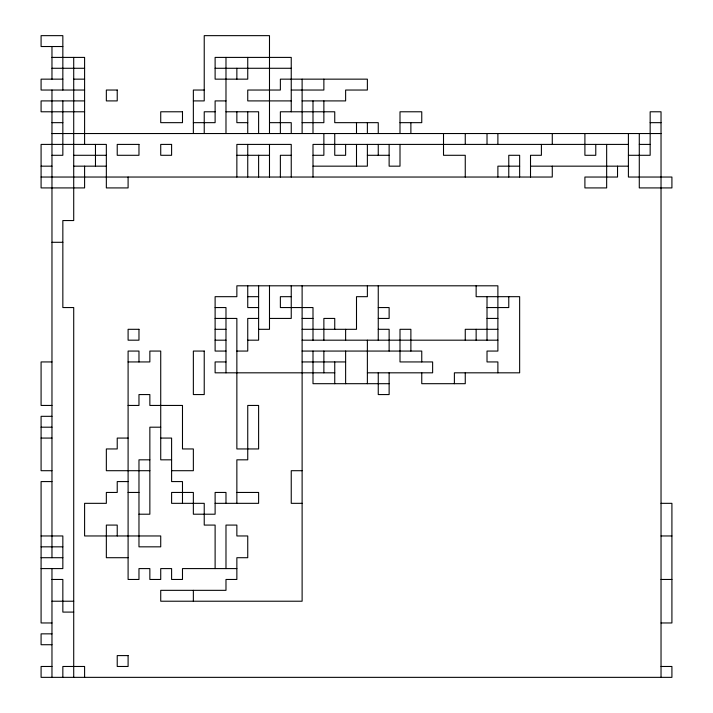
<?xml version="1.0" encoding="UTF-8"?>
<svg xmlns="http://www.w3.org/2000/svg" width="713" height="713" viewBox="0 0 713 713"><rect width="100%" height="100%" fill="white"/><g stroke="black" fill="none" stroke-linecap="round" stroke-linejoin="round"><path stroke-width="1.07" d="M62.842 46.523L41.087 46.523L41.087 35.65L62.842 35.65L62.842 90.034M51.969 57.405L84.597 57.405L84.597 144.409M51.969 68.279L84.597 68.279M215.112 68.279L291.243 68.279M62.842 79.152L41.087 79.152L41.087 90.034L84.597 90.034M73.715 79.152L84.597 79.152M204.23 90.034L193.357 90.034L193.357 133.536M291.243 90.034L323.871 90.034L323.871 79.152M84.597 100.907L41.087 100.907L41.087 111.781L84.597 111.781M193.357 100.907L204.23 100.907L204.23 35.65L269.487 35.65L269.487 133.536M225.985 100.907L215.112 100.907L215.112 122.663L193.357 122.663M291.243 100.907L247.741 100.907L247.741 90.034L280.369 90.034L280.369 79.152L367.373 79.152L367.373 90.034L345.627 90.034L345.627 100.907L302.116 100.907M215.112 111.781L204.23 111.781L204.23 133.536M225.985 111.781L258.614 111.781L258.614 133.536M51.969 122.663L62.842 122.663M247.741 122.663L236.859 122.663L236.859 111.781M269.487 122.663L291.243 122.663L291.243 133.536M302.116 122.663L323.871 122.663L323.871 100.907M400.002 122.663L421.757 122.663L421.757 111.781L400.002 111.781L400.002 133.536M650.158 122.663L661.031 122.663M51.969 133.536L661.031 133.536M628.403 144.409L312.998 144.409L312.998 177.038M639.285 144.409L650.158 144.409M51.969 155.291L62.842 155.291L62.842 100.907M73.715 155.291L106.344 155.291M236.859 155.291L269.487 155.291M291.243 155.291L280.369 155.291L280.369 177.038M312.998 155.291L323.871 155.291L323.871 133.536M367.373 155.291L389.129 155.291M628.403 155.291L650.158 155.291L650.158 111.781L661.031 111.781L661.031 677.35M41.087 166.165L51.969 166.165M73.715 166.165L106.344 166.165M312.998 166.165L367.373 166.165L367.373 144.409M519.643 166.165L497.888 166.165L497.888 177.038M530.517 166.165L628.403 166.165M41.087 177.038L552.272 177.038L552.272 166.165M51.969 242.295L62.842 242.295M247.741 296.679L258.614 296.679M291.243 296.679L280.369 296.679L280.369 307.553L312.998 307.553L312.998 340.181M215.112 307.553L225.985 307.553L225.985 372.819M258.614 307.553L247.741 307.553L247.741 285.806M378.255 307.553L389.129 307.553L389.129 318.435L378.255 318.435M487.015 307.553L508.77 307.553L508.77 296.679M215.112 318.435L236.859 318.435L236.859 448.949L258.614 448.949L258.614 405.447L247.741 405.447L247.741 459.823L236.859 459.823L236.859 503.333M258.614 318.435L247.741 318.435L247.741 351.063L236.859 351.063M269.487 318.435L291.243 318.435L291.243 285.806M302.116 318.435L312.998 318.435M487.015 318.435L497.888 318.435M215.112 329.308L225.985 329.308M258.614 329.308L269.487 329.308L269.487 285.806M302.116 329.308L356.5 329.308L356.5 296.679L367.373 296.679L367.373 285.806M378.255 329.308L389.129 329.308L389.129 351.063M497.888 329.308L465.259 329.308L465.259 340.181M215.112 340.181L225.985 340.181M247.741 340.181L258.614 340.181L258.614 285.806M302.116 340.181L497.888 340.181M225.985 351.063L215.112 351.063L215.112 296.679L236.859 296.679L236.859 285.806L497.888 285.806L497.888 351.063L487.015 351.063L487.015 361.937L497.888 361.937L497.888 372.819M302.116 351.063L421.757 351.063L421.757 361.937M51.969 361.937L41.087 361.937L41.087 405.447L51.969 405.447M128.099 361.937L149.855 361.937L149.855 351.063L160.728 351.063L160.728 459.823L171.601 459.823M225.985 361.937L215.112 361.937L215.112 372.819L334.745 372.819M302.116 361.937L345.627 361.937M367.373 372.819L432.631 372.819L432.631 361.937L400.002 361.937L400.002 329.308L410.884 329.308L410.884 351.063M389.129 383.692L312.998 383.692L312.998 351.063M128.099 405.447L138.973 405.447L138.973 394.565L149.855 394.565L149.855 405.447L182.483 405.447L182.483 448.949L193.357 448.949L193.357 470.705L171.601 470.705M51.969 416.321L41.087 416.321L41.087 470.705L51.969 470.705M41.087 427.194L51.969 427.194M160.728 427.194L149.855 427.194L149.855 514.207L138.973 514.207M41.087 438.076L51.969 438.076M128.099 438.076L117.226 438.076L117.226 448.949L106.344 448.949L106.344 470.705L149.855 470.705M160.728 438.076L171.601 438.076L171.601 481.578L182.483 481.578L182.483 503.333M149.855 459.823L138.973 459.823L138.973 546.835L160.728 546.835L160.728 535.962L84.597 535.962L84.597 503.333L106.344 503.333L106.344 492.451L117.226 492.451L117.226 481.578L128.099 481.578M302.116 470.705L291.243 470.705L291.243 503.333L302.116 503.333M51.969 481.578L41.087 481.578L41.087 622.966L51.969 622.966M128.099 492.451L138.973 492.451M236.859 492.451L258.614 492.451L258.614 503.333L215.112 503.333M661.031 503.333L671.913 503.333L671.913 622.966L661.031 622.966M41.087 535.962L62.842 535.962L62.842 568.591L41.087 568.591M661.031 535.962L671.913 535.962M41.087 546.835L62.842 546.835M41.087 557.709L62.842 557.709M128.099 557.709L106.344 557.709L106.344 525.08L117.226 525.08L117.226 535.962M236.859 568.591L182.483 568.591L182.483 579.464L171.601 579.464L171.601 568.591L160.728 568.591L160.728 579.464L149.855 579.464L149.855 568.591L138.973 568.591L138.973 579.464L128.099 579.464L128.099 351.063L138.973 351.063L138.973 361.937M51.969 579.464L62.842 579.464L62.842 612.093L73.715 612.093M661.031 579.464L671.913 579.464M51.969 601.219L73.715 601.219M51.969 633.848L41.087 633.848L41.087 644.721L51.969 644.721M51.969 666.477L41.087 666.477L41.087 677.35L671.913 677.35L671.913 666.477L661.031 666.477M639.285 133.536L639.285 187.92L671.913 187.92L671.913 177.038L628.403 177.038L628.403 133.536M617.529 166.165L617.529 177.038L584.901 177.038L584.901 187.92L606.656 187.92L606.656 144.409M595.774 144.409L595.774 155.291L584.901 155.291L584.901 133.536M552.272 133.536L552.272 144.409M541.399 144.409L541.399 155.291L530.517 155.291L530.517 177.038M519.643 177.038L519.643 155.291L508.77 155.291L508.77 177.038M497.888 133.536L497.888 144.409M487.015 133.536L487.015 144.409M487.015 296.679L487.015 340.181M476.141 285.806L476.141 296.679L519.643 296.679L519.643 372.819L454.386 372.819L454.386 383.692M476.141 329.308L476.141 340.181M465.259 133.536L465.259 144.409M465.259 177.038L465.259 155.291L443.513 155.291L443.513 133.536M465.259 372.819L465.259 383.692L421.757 383.692L421.757 372.819M410.884 122.663L410.884 133.536M400.002 144.409L400.002 166.165L389.129 166.165L389.129 144.409M389.129 372.819L389.129 394.565L378.255 394.565L378.255 372.819M378.255 133.536L378.255 122.663L334.745 122.663L334.745 111.781L280.369 111.781L280.369 133.536M378.255 144.409L378.255 155.291M378.255 285.806L378.255 340.181M367.373 122.663L367.373 133.536M367.373 340.181L367.373 383.692M356.5 122.663L356.5 133.536M356.5 144.409L356.5 166.165M345.627 144.409L345.627 155.291L334.745 155.291L334.745 133.536M345.627 329.308L345.627 340.181M345.627 351.063L345.627 383.692M334.745 329.308L334.745 318.435L323.871 318.435L323.871 340.181M334.745 361.937L334.745 383.692M323.871 351.063L323.871 372.819M312.998 100.907L312.998 133.536M302.116 79.152L302.116 133.536M302.116 285.806L302.116 601.219L160.728 601.219L160.728 590.337L225.985 590.337L225.985 579.464L236.859 579.464L236.859 557.709L247.741 557.709L247.741 535.962L236.859 535.962L236.859 525.08L225.985 525.08L225.985 568.591M291.243 111.781L291.243 57.405L215.112 57.405L215.112 79.152L247.741 79.152L247.741 57.405M291.243 177.038L291.243 144.409L236.859 144.409L236.859 177.038M269.487 144.409L269.487 177.038M258.614 155.291L258.614 177.038M247.741 111.781L247.741 133.536M247.741 144.409L247.741 177.038M236.859 68.279L236.859 79.152M225.985 57.405L225.985 133.536M225.985 503.333L225.985 492.451L215.112 492.451L215.112 514.207L193.357 514.207L193.357 492.451L171.601 492.451L171.601 503.333L204.23 503.333L204.23 525.08L215.112 525.08L215.112 568.591M193.357 590.337L193.357 601.219M128.099 177.038L128.099 187.92L106.344 187.92L106.344 144.409L41.087 144.409L41.087 187.92L84.597 187.92L84.597 166.165M95.471 144.409L95.471 166.165M84.597 677.35L84.597 666.477L62.842 666.477L62.842 677.35M73.715 57.405L73.715 220.549L62.842 220.549L62.842 307.553L73.715 307.553L73.715 677.35M51.969 46.523L51.969 79.152M51.969 90.034L51.969 557.709M51.969 568.591L51.969 677.35M117.226 90.034L106.344 90.034L106.344 100.907L117.226 100.907L117.226 90.034M182.483 111.781L160.728 111.781L160.728 122.663L182.483 122.663L182.483 111.781M138.973 144.409L117.226 144.409L117.226 155.291L138.973 155.291L138.973 144.409M171.601 144.409L160.728 144.409L160.728 155.291L171.601 155.291L171.601 144.409M138.973 329.308L128.099 329.308L128.099 340.181L138.973 340.181L138.973 329.308M204.23 351.063L193.357 351.063L193.357 394.565L204.23 394.565L204.23 351.063M128.099 655.595L117.226 655.595L117.226 666.477L128.099 666.477L128.099 655.595"/></g></svg>
